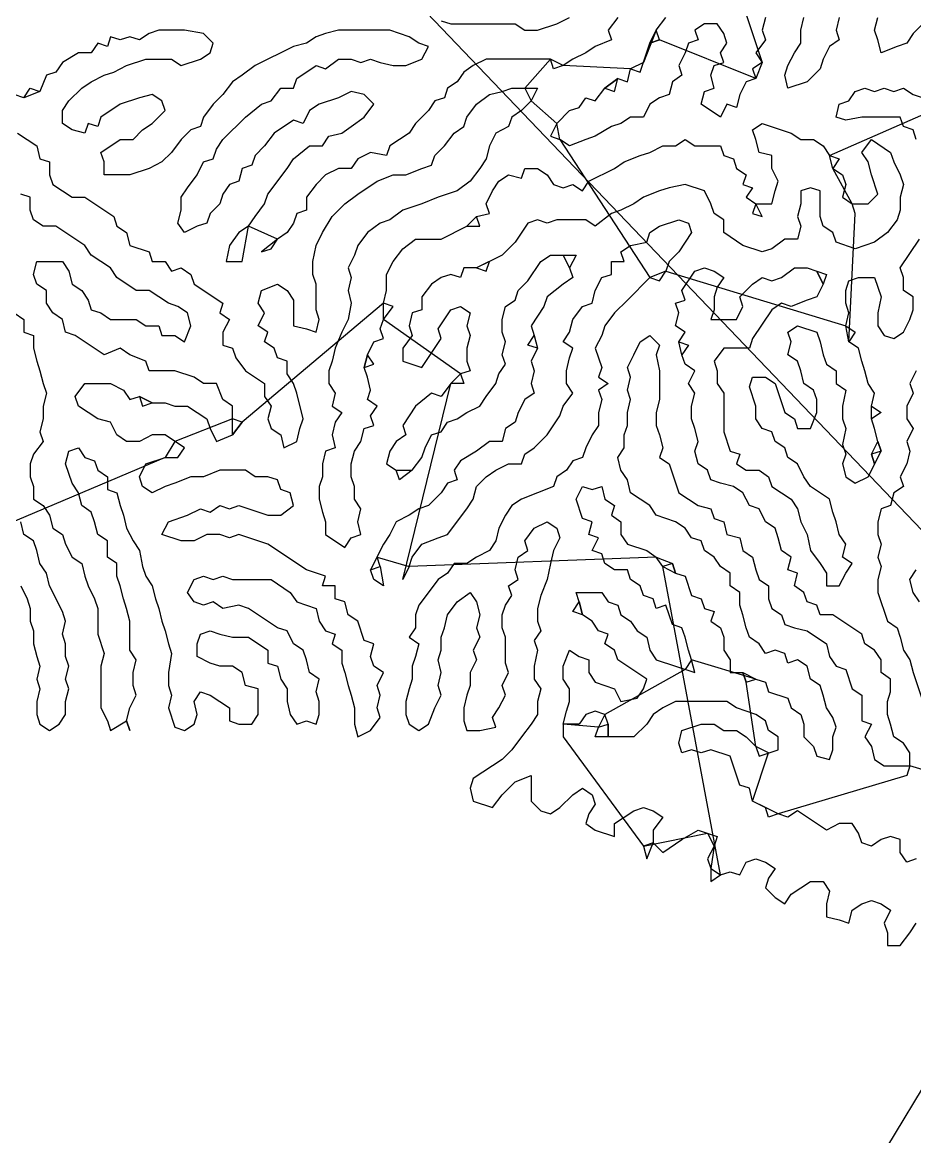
# Model space of a CAD drawing. Header units: metres. Extents: x 15 to 2853, y 44 to 1438.
# Drawn here: x 1018.5 to 1296.5, y 880.5 to 1227.5 of the extents above; entities that cross this region are included whole.
import ezdxf

# ---------------------------------------------------------------- set-up
doc = ezdxf.new("R2010")
doc.units = ezdxf.units.M
doc.layers.add('Draw', color=2, linetype='CONTINUOUS')
doc.layers.add('Skip', color=1, linetype='CONTINUOUS')

msp = doc.modelspace()

# ---------------------------------------------------------------- linework, layer by layer
at = {"layer": 'draw'}
for p, q in [((1185, 1227), (1189, 1229)), ((1204, 1229), (1201, 1225)), ((1216, 1225), (1219, 1229)), ((1250, 1229), (1249, 1225)), ((1261, 1225), (1262, 1229)), ((1273, 1229), (1272, 1225)), ((1284, 1225), (1285, 1229)), ((1061, 1225), (1058, 1224)), ((1069, 1225), (1061, 1225)), ((1117, 1225), (1113, 1224)), ((1133, 1225), (1117, 1225)), ((1139, 1223), (1133, 1225)), ((1149, 1228), (1152, 1227)), ((1152, 1227), (1172, 1227)), ((1172, 1227), (1175, 1225)), ((1175, 1225), (1179, 1225)), ((1179, 1225), (1185, 1227)), ((1201, 1225), (1202, 1222)), ((1214, 1221), (1216, 1225)), ((1217, 1222), (1216, 1225)), ((1231, 1227), (1228, 1225)), ((1228, 1225), (1229, 1222)), ((1235, 1227), (1231, 1227)), ((1237, 1224), (1235, 1227)), ((1249, 1225), (1250, 1222)), ((1261, 1221), (1261, 1225)), ((1272, 1225), (1273, 1222)), ((1285, 1222), (1284, 1225)), ((1299, 1227), (1296, 1224)), ((1046, 1223), (1045, 1220)), ((1049, 1222), (1046, 1223)), ((1052, 1223), (1049, 1222)), ((1055, 1222), (1052, 1223)), ((1058, 1224), (1055, 1222)), ((1078, 1221), (1075, 1224)), ((1110, 1223), (1107, 1221)), ((1113, 1224), (1110, 1223)), ((1142, 1221), (1139, 1223)), ((1202, 1222), (1197, 1220)), ((1217, 1222), (1214, 1221)), ((1229, 1222), (1226, 1221)), ((1238, 1221), (1237, 1224)), ((1250, 1222), (1247, 1218)), ((1273, 1222), (1270, 1220)), ((1286, 1218), (1285, 1222)), ((1296, 1224), (1294, 1221)), ((1036, 1218), (1031, 1215)), ((1040, 1218), (1036, 1218)), ((1042, 1221), (1040, 1218)), ((1045, 1220), (1042, 1221)), ((1074, 1216), (1077, 1218)), ((1077, 1218), (1078, 1221)), ((1103, 1220), (1091, 1214)), ((1107, 1221), (1103, 1220)), ((1145, 1220), (1142, 1221)), ((1143, 1216), (1145, 1220)), ((1194, 1218), (1190, 1216)), ((1197, 1220), (1194, 1218)), ((1211, 1212), (1214, 1221)), ((1225, 1218), (1223, 1214)), ((1226, 1221), (1225, 1218)), ((1236, 1218), (1238, 1221)), ((1237, 1215), (1236, 1218)), ((1247, 1218), (1249, 1215)), ((1257, 1214), (1259, 1218)), ((1259, 1218), (1261, 1221)), ((1270, 1220), (1268, 1216)), ((1291, 1220), (1286, 1218)), ((1294, 1221), (1291, 1220)), ((1031, 1215), (1029, 1212)), ((1051, 1214), (1057, 1216)), ((1057, 1216), (1065, 1216)), ((1065, 1216), (1068, 1214)), ((1068, 1214), (1074, 1216)), ((1113, 1213), (1117, 1216)), ((1117, 1216), (1121, 1216)), ((1121, 1216), (1124, 1215)), ((1124, 1215), (1127, 1216)), ((1127, 1216), (1130, 1215)), ((1130, 1215), (1134, 1214)), ((1163, 1216), (1159, 1214)), ((1183, 1216), (1163, 1216)), ((1184, 1213), (1183, 1216)), ((1187, 1214), (1183, 1216)), ((1190, 1216), (1187, 1214)), ((1212, 1215), (1208, 1213)), ((1234, 1214), (1237, 1215)), ((1249, 1215), (1246, 1213)), ((1249, 1215), (1247, 1210)), ((1268, 1216), (1267, 1213)), ((1029, 1212), (1026, 1211)), ((1044, 1211), (1047, 1212)), ((1047, 1212), (1051, 1214)), ((1091, 1214), (1087, 1211)), ((1104, 1210), (1110, 1214)), ((1110, 1214), (1113, 1213)), ((1134, 1214), (1138, 1214)), ((1156, 1212), (1154, 1209)), ((1159, 1214), (1156, 1212)), ((1187, 1214), (1184, 1213)), ((1207, 1209), (1208, 1213)), ((1208, 1213), (1211, 1212)), ((1223, 1214), (1224, 1211)), ((1233, 1211), (1234, 1214)), ((1246, 1213), (1247, 1210)), ((1256, 1211), (1257, 1214)), ((1267, 1213), (1263, 1209)), ((1037, 1207), (1040, 1209)), ((1040, 1209), (1044, 1211)), ((1087, 1211), (1084, 1209)), ((1103, 1207), (1104, 1210)), ((1154, 1209), (1151, 1207)), ((1204, 1210), (1200, 1207)), ((1203, 1206), (1204, 1210)), ((1204, 1210), (1207, 1209)), ((1221, 1209), (1220, 1205)), ((1224, 1211), (1221, 1209)), ((1234, 1207), (1233, 1211)), ((1244, 1209), (1242, 1205)), ((1247, 1210), (1244, 1209)), ((1257, 1207), (1256, 1211)), ((1019, 1204), (1016, 1205)), ((1019, 1204), (1021, 1207)), ((1024, 1206), (1019, 1204)), ((1021, 1207), (1024, 1206)), ((1033, 1203), (1037, 1207)), ((1059, 1205), (1055, 1204)), ((1062, 1203), (1059, 1205)), ((1081, 1205), (1078, 1202)), ((1099, 1207), (1103, 1207)), ((1121, 1206), (1117, 1204)), ((1125, 1205), (1121, 1206)), ((1128, 1202), (1125, 1205)), ((1151, 1207), (1150, 1204)), ((1164, 1205), (1168, 1206)), ((1168, 1206), (1171, 1207)), ((1171, 1207), (1179, 1207)), ((1175, 1207), (1177, 1203)), ((1179, 1207), (1177, 1203)), ((1197, 1203), (1200, 1207)), ((1200, 1207), (1203, 1206)), ((1220, 1205), (1217, 1204)), ((1230, 1202), (1231, 1206)), ((1231, 1206), (1234, 1207)), ((1242, 1205), (1241, 1201)), ((1276, 1203), (1278, 1206)), ((1278, 1206), (1281, 1207)), ((1281, 1207), (1284, 1206)), ((1284, 1206), (1287, 1207)), ((1287, 1207), (1290, 1206)), ((1290, 1206), (1293, 1207)), ((1293, 1207), (1296, 1205)), ((1296, 1205), (1302, 1203)), ((1031, 1200), (1033, 1203)), ((1049, 1202), (1043, 1198)), ((1063, 1200), (1062, 1203)), ((1078, 1202), (1075, 1198)), ((1088, 1198), (1093, 1202)), ((1093, 1202), (1096, 1203)), ((1111, 1202), (1108, 1200)), ((1117, 1204), (1111, 1202)), ((1125, 1198), (1128, 1202)), ((1147, 1203), (1145, 1200)), ((1150, 1204), (1147, 1203)), ((1157, 1198), (1160, 1202)), ((1177, 1203), (1174, 1200)), ((1189, 1200), (1192, 1201)), ((1192, 1201), (1194, 1204)), ((1194, 1204), (1197, 1203)), ((1214, 1202), (1212, 1198)), ((1217, 1204), (1214, 1202)), ((1236, 1198), (1230, 1202)), ((1238, 1202), (1236, 1198)), ((1241, 1201), (1238, 1202)), ((1272, 1198), (1273, 1202)), ((1273, 1202), (1276, 1203)), ((1031, 1196), (1031, 1200)), ((1043, 1198), (1042, 1195)), ((1075, 1198), (1074, 1195)), ((1081, 1191), (1088, 1198)), ((1108, 1200), (1106, 1196)), ((1121, 1195), (1125, 1198)), ((1145, 1200), (1141, 1196)), ((1156, 1195), (1157, 1198)), ((1171, 1198), (1170, 1195)), ((1174, 1200), (1171, 1198)), ((1185, 1196), (1189, 1200)), ((1208, 1198), (1205, 1196)), ((1212, 1198), (1208, 1198)), ((1275, 1197), (1272, 1198)), ((1280, 1198), (1275, 1197)), ((1292, 1198), (1280, 1198)), ((1293, 1195), (1292, 1198)), ((1034, 1194), (1031, 1196)), ((1038, 1193), (1034, 1194)), ((1039, 1196), (1038, 1193)), ((1042, 1195), (1039, 1196)), ((1053, 1191), (1056, 1194)), ((1056, 1194), (1059, 1196)), ((1071, 1194), (1068, 1191)), ((1074, 1195), (1071, 1194)), ((1103, 1197), (1097, 1193)), ((1106, 1196), (1103, 1197)), ((1118, 1193), (1121, 1195)), ((1141, 1196), (1139, 1193)), ((1153, 1193), (1156, 1195)), ((1170, 1195), (1166, 1193)), ((1185, 1196), (1183, 1192)), ((1186, 1191), (1185, 1196)), ((1205, 1196), (1202, 1195)), ((1246, 1194), (1249, 1196)), ((1247, 1191), (1246, 1194)), ((1249, 1196), (1258, 1193)), ((1296, 1194), (1293, 1195)), ((1297, 1191), (1296, 1194)), ((1017, 1193), (1023, 1189)), ((1043, 1187), (1049, 1191)), ((1049, 1191), (1053, 1191)), ((1068, 1191), (1065, 1187)), ((1079, 1188), (1081, 1191)), ((1097, 1193), (1094, 1189)), ((1112, 1189), (1114, 1192)), ((1114, 1192), (1118, 1193)), ((1139, 1193), (1133, 1189)), ((1150, 1189), (1153, 1193)), ((1166, 1193), (1164, 1189)), ((1183, 1192), (1186, 1191)), ((1189, 1189), (1186, 1191)), ((1194, 1191), (1189, 1189)), ((1197, 1192), (1194, 1191)), ((1222, 1189), (1225, 1191)), ((1225, 1191), (1228, 1189)), ((1248, 1187), (1247, 1191)), ((1258, 1193), (1261, 1191)), ((1261, 1191), (1265, 1191)), ((1265, 1191), (1268, 1189)), ((1280, 1187), (1283, 1191)), ((1283, 1191), (1289, 1187)), ((1023, 1189), (1024, 1185)), ((1044, 1184), (1043, 1187)), ((1065, 1187), (1062, 1184)), ((1078, 1185), (1079, 1188)), ((1094, 1189), (1091, 1186)), ((1103, 1185), (1108, 1189)), ((1108, 1189), (1112, 1189)), ((1127, 1187), (1123, 1185)), ((1132, 1186), (1127, 1187)), ((1133, 1189), (1132, 1186)), ((1147, 1186), (1150, 1189)), ((1164, 1189), (1163, 1185)), ((1211, 1186), (1214, 1187)), ((1214, 1187), (1218, 1189)), ((1218, 1189), (1222, 1189)), ((1228, 1189), (1236, 1189)), ((1236, 1189), (1237, 1186)), ((1252, 1186), (1248, 1187)), ((1268, 1189), (1270, 1186)), ((1282, 1184), (1280, 1187)), ((1289, 1187), (1290, 1184)), ((1024, 1185), (1027, 1184)), ((1027, 1184), (1027, 1180)), ((1044, 1180), (1044, 1184)), ((1062, 1184), (1058, 1182)), ((1073, 1180), (1075, 1184)), ((1075, 1184), (1078, 1185)), ((1091, 1186), (1090, 1183)), ((1101, 1182), (1103, 1185)), ((1123, 1185), (1121, 1182)), ((1146, 1183), (1147, 1186)), ((1163, 1185), (1161, 1182)), ((1203, 1182), (1206, 1184)), ((1206, 1184), (1211, 1186)), ((1237, 1186), (1240, 1185)), ((1240, 1185), (1241, 1182)), ((1252, 1182), (1252, 1186)), ((1270, 1186), (1273, 1185)), ((1271, 1182), (1270, 1186)), ((1273, 1185), (1271, 1182)), ((1283, 1180), (1282, 1184)), ((1290, 1184), (1292, 1180)), ((1027, 1180), (1028, 1177)), ((1052, 1180), (1044, 1180)), ((1058, 1182), (1052, 1180)), ((1087, 1182), (1086, 1178)), ((1090, 1183), (1087, 1182)), ((1095, 1174), (1101, 1182)), ((1113, 1180), (1110, 1177)), ((1117, 1182), (1113, 1180)), ((1121, 1182), (1117, 1182)), ((1129, 1178), (1134, 1180)), ((1134, 1180), (1138, 1180)), ((1138, 1180), (1143, 1182)), ((1143, 1182), (1146, 1183)), ((1167, 1178), (1170, 1180)), ((1170, 1180), (1174, 1179)), ((1174, 1179), (1175, 1182)), ((1175, 1182), (1179, 1182)), ((1179, 1182), (1182, 1180)), ((1182, 1180), (1184, 1177)), ((1195, 1178), (1203, 1182)), ((1241, 1182), (1244, 1180)), ((1244, 1180), (1243, 1177)), ((1254, 1178), (1252, 1182)), ((1271, 1182), (1274, 1180)), ((1274, 1180), (1275, 1177)), ((1285, 1174), (1283, 1180)), ((1292, 1180), (1293, 1177)), ((1028, 1177), (1034, 1173)), ((1083, 1177), (1081, 1174)), ((1086, 1178), (1083, 1177)), ((1110, 1177), (1107, 1173)), ((1123, 1174), (1129, 1178)), ((1158, 1178), (1154, 1175)), ((1165, 1175), (1167, 1178)), ((1184, 1177), (1187, 1176)), ((1187, 1176), (1190, 1177)), ((1190, 1177), (1193, 1175)), ((1193, 1175), (1195, 1178)), ((1225, 1177), (1220, 1176)), ((1231, 1175), (1225, 1177)), ((1243, 1177), (1246, 1176)), ((1253, 1175), (1254, 1178)), ((1275, 1177), (1274, 1173)), ((1293, 1177), (1292, 1173)), ((1021, 1173), (1018, 1174)), ((1021, 1169), (1021, 1173)), ((1034, 1173), (1038, 1173)), ((1038, 1173), (1047, 1167)), ((1068, 1173), (1070, 1176)), ((1068, 1169), (1068, 1173)), ((1081, 1174), (1080, 1171)), ((1094, 1171), (1095, 1174)), ((1107, 1173), (1107, 1169)), ((1119, 1171), (1123, 1174)), ((1148, 1173), (1143, 1171)), ((1163, 1171), (1165, 1175)), ((1212, 1173), (1209, 1171)), ((1217, 1175), (1212, 1173)), ((1220, 1176), (1217, 1175)), ((1233, 1171), (1231, 1175)), ((1246, 1176), (1244, 1173)), ((1244, 1173), (1247, 1171)), ((1252, 1171), (1253, 1175)), ((1264, 1176), (1261, 1175)), ((1261, 1175), (1261, 1171)), ((1267, 1175), (1264, 1176)), ((1267, 1167), (1267, 1175)), ((1274, 1173), (1277, 1171)), ((1282, 1171), (1285, 1174)), ((1292, 1173), (1292, 1169)), ((1080, 1171), (1077, 1168)), ((1091, 1167), (1094, 1171)), ((1115, 1167), (1119, 1171)), ((1164, 1168), (1163, 1171)), ((1209, 1171), (1205, 1169)), ((1234, 1168), (1233, 1171)), ((1247, 1171), (1246, 1168)), ((1249, 1167), (1247, 1171)), ((1261, 1171), (1260, 1167)), ((1277, 1171), (1282, 1171)), ((1278, 1168), (1277, 1171)), ((1022, 1166), (1021, 1169)), ((1025, 1164), (1022, 1166)), ((1047, 1167), (1048, 1164)), ((1067, 1165), (1068, 1169)), ((1077, 1168), (1076, 1165)), ((1089, 1164), (1091, 1167)), ((1104, 1168), (1103, 1165)), ((1107, 1169), (1104, 1168)), ((1133, 1166), (1130, 1165)), ((1137, 1169), (1133, 1166)), ((1160, 1167), (1157, 1164)), ((1160, 1167), (1164, 1168)), ((1161, 1164), (1160, 1167)), ((1179, 1166), (1176, 1165)), ((1182, 1165), (1179, 1166)), ((1185, 1166), (1182, 1165)), ((1194, 1166), (1185, 1166)), ((1197, 1164), (1194, 1166)), ((1202, 1168), (1197, 1164)), ((1205, 1169), (1202, 1168)), ((1217, 1164), (1223, 1166)), ((1223, 1166), (1226, 1165)), ((1237, 1166), (1234, 1168)), ((1237, 1162), (1237, 1166)), ((1246, 1168), (1249, 1167)), ((1260, 1167), (1261, 1164)), ((1268, 1164), (1267, 1167)), ((1291, 1166), (1288, 1162)), ((1292, 1169), (1291, 1166)), ((1029, 1164), (1025, 1164)), ((1038, 1158), (1029, 1164)), ((1048, 1164), (1051, 1162)), ((1069, 1162), (1067, 1165)), ((1073, 1164), (1069, 1162)), ((1076, 1165), (1073, 1164)), ((1089, 1164), (1086, 1162)), ((1103, 1165), (1101, 1162)), ((1149, 1160), (1157, 1164)), ((1157, 1164), (1161, 1164)), ((1176, 1165), (1172, 1159)), ((1214, 1162), (1217, 1164)), ((1226, 1165), (1227, 1162)), ((1261, 1164), (1260, 1160)), ((1271, 1162), (1268, 1164)), ((1051, 1162), (1052, 1158)), ((1086, 1162), (1083, 1158)), ((1098, 1160), (1093, 1156)), ((1096, 1157), (1098, 1160)), ((1101, 1162), (1098, 1160)), ((1110, 1158), (1112, 1162)), ((1126, 1162), (1123, 1158)), ((1141, 1160), (1149, 1160)), ((1172, 1159), (1168, 1155)), ((1208, 1158), (1213, 1159)), ((1213, 1159), (1214, 1162)), ((1227, 1162), (1223, 1156)), ((1243, 1158), (1237, 1162)), ((1256, 1160), (1252, 1157)), ((1260, 1160), (1256, 1160)), ((1272, 1159), (1271, 1162)), ((1278, 1157), (1272, 1159)), ((1284, 1159), (1278, 1157)), ((1288, 1162), (1284, 1159)), ((1292, 1151), (1298, 1160)), ((1040, 1155), (1038, 1158)), ((1052, 1158), (1058, 1156)), ((1058, 1156), (1059, 1153)), ((1093, 1156), (1096, 1157)), ((1109, 1153), (1110, 1158)), ((1123, 1158), (1122, 1155)), ((1134, 1153), (1137, 1157)), ((1205, 1156), (1208, 1158)), ((1206, 1153), (1205, 1156)), ((1223, 1156), (1220, 1153)), ((1249, 1156), (1243, 1158)), ((1252, 1157), (1249, 1156)), ((1022, 1149), (1023, 1153)), ((1023, 1153), (1031, 1153)), ((1031, 1153), (1033, 1150)), ((1046, 1151), (1040, 1155)), ((1059, 1153), (1063, 1153)), ((1063, 1153), (1065, 1150)), ((1082, 1153), (1087, 1153)), ((1109, 1149), (1109, 1153)), ((1122, 1155), (1120, 1151)), ((1132, 1149), (1134, 1153)), ((1168, 1155), (1160, 1151)), ((1163, 1150), (1164, 1153)), ((1176, 1147), (1180, 1153)), ((1180, 1153), (1183, 1155)), ((1183, 1155), (1191, 1155)), ((1189, 1151), (1187, 1155)), ((1191, 1155), (1189, 1151)), ((1202, 1149), (1202, 1153)), ((1202, 1153), (1206, 1153)), ((1220, 1153), (1219, 1150)), ((1023, 1146), (1022, 1149)), ((1033, 1150), (1034, 1146)), ((1048, 1148), (1046, 1151)), ((1065, 1150), (1068, 1151)), ((1068, 1151), (1071, 1149)), ((1071, 1149), (1072, 1146)), ((1110, 1146), (1109, 1149)), ((1120, 1151), (1121, 1148)), ((1132, 1144), (1132, 1149)), ((1152, 1149), (1149, 1148)), ((1155, 1148), (1152, 1149)), ((1156, 1151), (1155, 1148)), ((1160, 1151), (1156, 1151)), ((1160, 1151), (1163, 1150)), ((1189, 1151), (1190, 1148)), ((1199, 1148), (1202, 1149)), ((1219, 1150), (1214, 1148)), ((1217, 1147), (1219, 1150)), ((1224, 1144), (1228, 1150)), ((1228, 1150), (1231, 1151)), ((1231, 1151), (1234, 1150)), ((1234, 1150), (1237, 1148)), ((1255, 1148), (1259, 1151)), ((1259, 1151), (1263, 1151)), ((1263, 1151), (1269, 1149)), ((1268, 1146), (1266, 1150)), ((1269, 1149), (1268, 1146)), ((1293, 1148), (1292, 1151)), ((1026, 1144), (1023, 1146)), ((1034, 1146), (1037, 1144)), ((1054, 1144), (1048, 1148)), ((1072, 1146), (1081, 1140)), ((1093, 1144), (1098, 1146)), ((1098, 1146), (1101, 1144)), ((1110, 1138), (1110, 1146)), ((1121, 1148), (1120, 1144)), ((1146, 1146), (1143, 1142)), ((1149, 1148), (1146, 1146)), ((1173, 1144), (1176, 1147)), ((1187, 1146), (1182, 1142)), ((1190, 1148), (1187, 1146)), ((1214, 1148), (1207, 1141)), ((1214, 1148), (1217, 1147)), ((1237, 1148), (1235, 1145)), ((1242, 1142), (1246, 1146)), ((1246, 1146), (1249, 1148)), ((1249, 1148), (1252, 1147)), ((1252, 1147), (1255, 1148)), ((1268, 1146), (1266, 1142)), ((1275, 1144), (1276, 1147)), ((1276, 1147), (1279, 1148)), ((1279, 1148), (1284, 1148)), ((1284, 1148), (1286, 1142)), ((1293, 1144), (1293, 1148)), ((1026, 1140), (1026, 1144)), ((1037, 1144), (1039, 1141)), ((1058, 1144), (1054, 1144)), ((1064, 1140), (1058, 1144)), ((1092, 1140), (1093, 1144)), ((1101, 1144), (1103, 1141)), ((1120, 1144), (1121, 1140)), ((1131, 1140), (1132, 1144)), ((1143, 1142), (1143, 1138)), ((1172, 1141), (1173, 1144)), ((1182, 1142), (1181, 1139)), ((1196, 1140), (1197, 1144)), ((1225, 1141), (1224, 1144)), ((1235, 1145), (1234, 1142)), ((1234, 1142), (1234, 1138)), ((1243, 1139), (1242, 1142)), ((1266, 1142), (1263, 1141)), ((1275, 1140), (1275, 1144)), ((1286, 1142), (1285, 1137)), ((1296, 1142), (1293, 1144)), ((1296, 1138), (1296, 1142)), ((1028, 1137), (1026, 1140)), ((1039, 1141), (1040, 1138)), ((1067, 1139), (1064, 1140)), ((1070, 1137), (1067, 1139)), ((1081, 1140), (1080, 1137)), ((1094, 1137), (1092, 1140)), ((1103, 1141), (1103, 1133)), ((1121, 1140), (1120, 1135)), ((1134, 1139), (1131, 1140)), ((1131, 1135), (1131, 1140)), ((1131, 1135), (1134, 1139)), ((1152, 1138), (1155, 1139)), ((1155, 1139), (1158, 1137)), ((1168, 1135), (1169, 1139)), ((1169, 1139), (1172, 1141)), ((1181, 1139), (1177, 1133)), ((1190, 1135), (1193, 1139)), ((1193, 1139), (1196, 1140)), ((1222, 1140), (1225, 1141)), ((1223, 1137), (1222, 1140)), ((1241, 1135), (1243, 1139)), ((1255, 1140), (1252, 1138)), ((1258, 1139), (1255, 1140)), ((1263, 1141), (1258, 1139)), ((1276, 1137), (1275, 1140)), ((1016, 1137), (1019, 1135)), ((1019, 1135), (1019, 1131)), ((1031, 1135), (1028, 1137)), ((1032, 1131), (1031, 1135)), ((1040, 1138), (1043, 1137)), ((1043, 1137), (1046, 1135)), ((1046, 1135), (1054, 1135)), ((1054, 1135), (1057, 1133)), ((1071, 1133), (1070, 1137)), ((1080, 1137), (1083, 1135)), ((1083, 1135), (1081, 1131)), ((1111, 1135), (1110, 1138)), ((1110, 1131), (1111, 1135)), ((1120, 1135), (1118, 1131)), ((1130, 1132), (1131, 1135)), ((1140, 1137), (1139, 1133)), ((1143, 1138), (1140, 1137)), ((1148, 1132), (1152, 1138)), ((1158, 1137), (1157, 1133)), ((1168, 1131), (1168, 1135)), ((1189, 1131), (1190, 1135)), ((1203, 1137), (1200, 1133)), ((1222, 1133), (1223, 1137)), ((1234, 1138), (1233, 1135)), ((1233, 1135), (1241, 1135)), ((1252, 1138), (1246, 1129)), ((1275, 1133), (1276, 1137)), ((1285, 1137), (1285, 1133)), ((1293, 1131), (1295, 1135)), ((1295, 1135), (1296, 1138)), ((1057, 1133), (1061, 1133)), ((1061, 1133), (1062, 1130)), ((1095, 1131), (1092, 1133)), ((1103, 1133), (1107, 1132)), ((1107, 1132), (1110, 1131)), ((1131, 1129), (1130, 1132)), ((1139, 1133), (1140, 1130)), ((1149, 1129), (1148, 1132)), ((1157, 1133), (1158, 1130)), ((1177, 1133), (1178, 1130)), ((1200, 1133), (1199, 1130)), ((1225, 1131), (1222, 1133)), ((1257, 1131), (1260, 1133)), ((1260, 1133), (1266, 1131)), ((1276, 1128), (1275, 1133)), ((1275, 1133), (1278, 1131)), ((1285, 1133), (1287, 1130)), ((1019, 1131), (1022, 1130)), ((1022, 1130), (1022, 1126)), ((1035, 1130), (1032, 1131)), ((1044, 1124), (1035, 1130)), ((1062, 1130), (1066, 1130)), ((1066, 1130), (1069, 1128)), ((1081, 1131), (1081, 1127)), ((1094, 1128), (1095, 1131)), ((1097, 1126), (1094, 1128)), ((1118, 1131), (1116, 1126)), ((1126, 1124), (1128, 1128)), ((1128, 1128), (1131, 1129)), ((1140, 1130), (1137, 1126)), ((1143, 1120), (1149, 1129)), ((1158, 1130), (1157, 1126)), ((1169, 1128), (1168, 1131)), ((1168, 1124), (1169, 1128)), ((1176, 1127), (1178, 1130)), ((1178, 1130), (1179, 1126)), ((1187, 1128), (1189, 1131)), ((1190, 1126), (1187, 1128)), ((1199, 1130), (1197, 1126)), ((1211, 1128), (1214, 1130)), ((1214, 1130), (1217, 1127)), ((1223, 1128), (1225, 1131)), ((1224, 1124), (1223, 1128)), ((1223, 1128), (1226, 1127)), ((1246, 1129), (1245, 1126)), ((1258, 1128), (1257, 1131)), ((1257, 1124), (1258, 1128)), ((1266, 1131), (1267, 1128)), ((1267, 1128), (1268, 1124)), ((1278, 1131), (1276, 1128)), ((1279, 1126), (1276, 1128)), ((1287, 1130), (1290, 1129)), ((1290, 1129), (1293, 1131)), ((1022, 1126), (1023, 1122)), ((1049, 1126), (1044, 1124)), ((1052, 1124), (1049, 1126)), ((1081, 1127), (1084, 1126)), ((1084, 1126), (1085, 1123)), ((1098, 1123), (1097, 1126)), ((1116, 1126), (1115, 1122)), ((1137, 1126), (1137, 1122)), ((1157, 1126), (1157, 1122)), ((1179, 1126), (1176, 1127)), ((1179, 1126), (1177, 1122)), ((1189, 1123), (1190, 1126)), ((1197, 1126), (1199, 1120)), ((1217, 1127), (1216, 1124)), ((1226, 1127), (1224, 1124)), ((1237, 1126), (1234, 1122)), ((1245, 1126), (1237, 1126)), ((1280, 1122), (1279, 1126)), ((1023, 1122), (1024, 1119)), ((1058, 1119), (1057, 1122)), ((1085, 1123), (1088, 1119)), ((1101, 1122), (1098, 1123)), ((1101, 1118), (1101, 1122)), ((1115, 1122), (1114, 1119)), ((1126, 1124), (1125, 1120)), ((1125, 1120), (1128, 1121)), ((1128, 1121), (1126, 1124)), ((1137, 1122), (1143, 1120)), ((1157, 1122), (1158, 1119)), ((1167, 1118), (1169, 1121)), ((1169, 1121), (1168, 1124)), ((1177, 1122), (1178, 1119)), ((1188, 1119), (1189, 1123)), ((1207, 1120), (1209, 1124)), ((1225, 1121), (1224, 1124)), ((1228, 1119), (1225, 1121)), ((1234, 1122), (1235, 1119)), ((1260, 1122), (1257, 1124)), ((1261, 1119), (1260, 1122)), ((1268, 1124), (1269, 1121)), ((1269, 1121), (1272, 1119)), ((1281, 1119), (1280, 1122)), ((1024, 1119), (1025, 1115)), ((1066, 1119), (1058, 1119)), ((1072, 1117), (1066, 1119)), ((1088, 1119), (1094, 1115)), ((1103, 1115), (1101, 1118)), ((1114, 1119), (1114, 1115)), ((1126, 1117), (1125, 1120)), ((1152, 1115), (1155, 1118)), ((1158, 1119), (1155, 1118)), ((1155, 1118), (1156, 1115)), ((1166, 1115), (1167, 1118)), ((1178, 1119), (1177, 1115)), ((1188, 1115), (1188, 1119)), ((1199, 1120), (1198, 1117)), ((1208, 1117), (1207, 1120)), ((1217, 1119), (1217, 1110)), ((1226, 1115), (1228, 1119)), ((1235, 1119), (1235, 1115)), ((1262, 1115), (1261, 1119)), ((1272, 1119), (1272, 1115)), ((1282, 1115), (1281, 1119)), ((1297, 1119), (1295, 1115)), ((1025, 1115), (1026, 1112)), ((1038, 1115), (1046, 1115)), ((1046, 1115), (1050, 1113)), ((1075, 1115), (1072, 1117)), ((1079, 1115), (1075, 1115)), ((1094, 1115), (1094, 1111)), ((1104, 1112), (1103, 1115)), ((1114, 1115), (1116, 1112)), ((1127, 1113), (1126, 1117)), ((1152, 1115), (1149, 1111)), ((1156, 1115), (1152, 1115)), ((1177, 1115), (1178, 1112)), ((1190, 1112), (1188, 1115)), ((1198, 1117), (1201, 1115)), ((1201, 1115), (1198, 1113)), ((1207, 1113), (1208, 1117)), ((1228, 1112), (1226, 1115)), ((1235, 1115), (1237, 1112)), ((1245, 1114), (1246, 1117)), ((1247, 1108), (1245, 1114)), ((1246, 1117), (1250, 1117)), ((1250, 1117), (1253, 1115)), ((1253, 1115), (1256, 1106)), ((1265, 1113), (1262, 1115)), ((1272, 1115), (1275, 1113)), ((1284, 1112), (1282, 1115)), ((1295, 1115), (1296, 1112)), ((1026, 1112), (1025, 1108)), ((1036, 1108), (1035, 1111)), ((1050, 1113), (1052, 1110)), ((1052, 1110), (1055, 1111)), ((1055, 1111), (1056, 1108)), ((1059, 1109), (1055, 1111)), ((1094, 1111), (1096, 1108)), ((1106, 1104), (1104, 1112)), ((1116, 1112), (1115, 1108)), ((1126, 1110), (1127, 1113)), ((1146, 1112), (1141, 1108)), ((1149, 1111), (1146, 1112)), ((1161, 1108), (1163, 1111)), ((1178, 1112), (1175, 1110)), ((1187, 1108), (1190, 1112)), ((1198, 1113), (1199, 1110)), ((1208, 1110), (1207, 1113)), ((1227, 1108), (1228, 1112)), ((1237, 1112), (1237, 1100)), ((1266, 1110), (1265, 1113)), ((1275, 1113), (1274, 1108)), ((1283, 1108), (1284, 1112)), ((1025, 1108), (1025, 1104)), ((1042, 1104), (1036, 1108)), ((1056, 1108), (1059, 1109)), ((1059, 1109), (1063, 1109)), ((1063, 1109), (1066, 1108)), ((1066, 1108), (1070, 1108)), ((1070, 1108), (1076, 1104)), ((1084, 1108), (1081, 1110)), ((1084, 1099), (1084, 1108)), ((1096, 1108), (1095, 1104)), ((1115, 1108), (1118, 1106)), ((1129, 1108), (1126, 1110)), ((1127, 1105), (1129, 1108)), ((1141, 1108), (1137, 1102)), ((1157, 1106), (1161, 1108)), ((1175, 1110), (1173, 1106)), ((1186, 1105), (1187, 1108)), ((1199, 1110), (1198, 1106)), ((1207, 1106), (1208, 1110)), ((1217, 1110), (1216, 1106)), ((1227, 1104), (1227, 1108)), ((1247, 1104), (1247, 1108)), ((1266, 1106), (1266, 1110)), ((1274, 1108), (1274, 1104)), ((1283, 1104), (1283, 1108)), ((1283, 1108), (1286, 1106)), ((1294, 1108), (1294, 1104)), ((1025, 1104), (1024, 1100)), ((1046, 1103), (1042, 1104)), ((1076, 1104), (1077, 1101)), ((1087, 1103), (1084, 1104)), ((1095, 1104), (1096, 1101)), ((1105, 1101), (1106, 1104)), ((1118, 1106), (1116, 1103)), ((1128, 1102), (1127, 1105)), ((1151, 1103), (1154, 1104)), ((1154, 1104), (1157, 1106)), ((1173, 1106), (1172, 1103)), ((1182, 1099), (1186, 1105)), ((1198, 1106), (1198, 1102)), ((1207, 1102), (1207, 1106)), ((1216, 1106), (1216, 1102)), ((1228, 1101), (1227, 1104)), ((1249, 1101), (1247, 1104)), ((1256, 1106), (1259, 1104)), ((1259, 1104), (1260, 1101)), ((1264, 1101), (1266, 1106)), ((1274, 1104), (1275, 1101)), ((1286, 1106), (1283, 1104)), ((1284, 1101), (1283, 1104)), ((1294, 1104), (1296, 1101)), ((1024, 1100), (1025, 1097)), ((1048, 1099), (1046, 1103)), ((1077, 1101), (1079, 1097)), ((1087, 1103), (1084, 1099)), ((1096, 1101), (1099, 1099)), ((1104, 1097), (1105, 1101)), ((1116, 1103), (1115, 1099)), ((1124, 1097), (1125, 1101)), ((1125, 1101), (1128, 1102)), ((1137, 1102), (1138, 1099)), ((1146, 1099), (1149, 1100)), ((1149, 1100), (1151, 1103)), ((1169, 1101), (1168, 1097)), ((1172, 1103), (1169, 1101)), ((1198, 1102), (1196, 1099)), ((1206, 1099), (1207, 1102)), ((1216, 1102), (1217, 1099)), ((1229, 1097), (1228, 1101)), ((1237, 1100), (1239, 1094)), ((1252, 1100), (1249, 1101)), ((1253, 1097), (1252, 1100)), ((1260, 1101), (1264, 1101)), ((1275, 1101), (1274, 1096)), ((1285, 1097), (1284, 1101)), ((1296, 1101), (1294, 1097)), ((1025, 1097), (1022, 1093)), ((1051, 1097), (1048, 1099)), ((1055, 1097), (1051, 1097)), ((1059, 1099), (1055, 1097)), ((1063, 1099), (1059, 1099)), ((1069, 1095), (1063, 1099)), ((1066, 1097), (1063, 1092)), ((1079, 1097), (1084, 1099)), ((1099, 1099), (1100, 1095)), ((1100, 1095), (1104, 1097)), ((1115, 1099), (1116, 1095)), ((1122, 1094), (1124, 1097)), ((1135, 1097), (1133, 1094)), ((1138, 1099), (1135, 1097)), ((1144, 1095), (1146, 1099)), ((1164, 1097), (1160, 1094)), ((1168, 1097), (1164, 1097)), ((1178, 1095), (1182, 1099)), ((1206, 1095), (1206, 1099)), ((1217, 1099), (1218, 1095)), ((1228, 1094), (1229, 1097)), ((1256, 1095), (1253, 1097)), ((1283, 1093), (1285, 1097)), ((1285, 1097), (1286, 1094)), ((1294, 1097), (1295, 1094)), ((1032, 1090), (1033, 1094)), ((1033, 1094), (1036, 1095)), ((1036, 1095), (1038, 1092)), ((1067, 1092), (1069, 1095)), ((1113, 1094), (1112, 1090)), ((1116, 1095), (1113, 1094)), ((1133, 1094), (1132, 1090)), ((1143, 1092), (1144, 1095)), ((1175, 1093), (1178, 1095)), ((1194, 1095), (1193, 1092)), ((1204, 1092), (1206, 1095)), ((1218, 1095), (1217, 1092)), ((1229, 1090), (1228, 1094)), ((1239, 1094), (1242, 1093)), ((1257, 1092), (1256, 1095)), ((1274, 1096), (1275, 1093)), ((1282, 1086), (1286, 1094)), ((1286, 1094), (1283, 1093)), ((1295, 1094), (1294, 1090)), ((1022, 1093), (1021, 1090)), ((1021, 1090), (1021, 1086)), ((1034, 1084), (1032, 1090)), ((1038, 1092), (1041, 1091)), ((1041, 1091), (1042, 1088)), ((1055, 1086), (1057, 1090)), ((1063, 1092), (1067, 1092)), ((1112, 1090), (1112, 1086)), ((1121, 1086), (1121, 1090)), ((1132, 1090), (1135, 1088)), ((1140, 1088), (1143, 1092)), ((1155, 1091), (1153, 1088)), ((1166, 1088), (1170, 1090)), ((1170, 1090), (1174, 1090)), ((1174, 1090), (1175, 1093)), ((1190, 1091), (1188, 1088)), ((1193, 1092), (1190, 1091)), ((1205, 1088), (1204, 1092)), ((1217, 1092), (1220, 1090)), ((1220, 1090), (1223, 1081)), ((1232, 1088), (1229, 1090)), ((1242, 1093), (1241, 1090)), ((1241, 1090), (1244, 1088)), ((1260, 1090), (1257, 1092)), ((1262, 1086), (1260, 1090)), ((1275, 1093), (1274, 1090)), ((1274, 1090), (1275, 1086)), ((1283, 1093), (1284, 1090)), ((1294, 1090), (1292, 1086)), ((1042, 1088), (1045, 1086)), ((1080, 1088), (1075, 1086)), ((1088, 1088), (1080, 1088)), ((1091, 1086), (1088, 1088)), ((1135, 1088), (1140, 1088)), ((1136, 1085), (1135, 1088)), ((1140, 1088), (1136, 1085)), ((1153, 1088), (1154, 1085)), ((1163, 1086), (1166, 1088)), ((1188, 1088), (1185, 1086)), ((1207, 1085), (1205, 1088)), ((1233, 1085), (1232, 1088)), ((1244, 1088), (1248, 1088)), ((1248, 1088), (1251, 1086)), ((1021, 1086), (1022, 1083)), ((1022, 1083), (1022, 1079)), ((1036, 1081), (1034, 1084)), ((1045, 1086), (1045, 1082)), ((1056, 1083), (1055, 1086)), ((1059, 1081), (1056, 1083)), ((1063, 1083), (1059, 1081)), ((1066, 1084), (1063, 1083)), ((1071, 1086), (1066, 1084)), ((1075, 1086), (1071, 1086)), ((1095, 1086), (1091, 1086)), ((1098, 1085), (1095, 1086)), ((1099, 1082), (1098, 1085)), ((1112, 1086), (1111, 1083)), ((1111, 1083), (1111, 1079)), ((1122, 1083), (1121, 1086)), ((1122, 1079), (1122, 1083)), ((1151, 1084), (1149, 1081)), ((1154, 1085), (1151, 1084)), ((1159, 1079), (1160, 1083)), ((1160, 1083), (1163, 1086)), ((1184, 1083), (1174, 1079)), ((1185, 1086), (1184, 1083)), ((1191, 1079), (1193, 1083)), ((1193, 1083), (1196, 1082)), ((1196, 1082), (1199, 1083)), ((1199, 1083), (1200, 1079)), ((1208, 1081), (1207, 1085)), ((1236, 1084), (1233, 1085)), ((1240, 1083), (1236, 1084)), ((1243, 1081), (1240, 1083)), ((1251, 1086), (1252, 1083)), ((1252, 1083), (1258, 1079)), ((1264, 1083), (1262, 1086)), ((1270, 1079), (1264, 1083)), ((1275, 1086), (1278, 1084)), ((1278, 1084), (1282, 1086)), ((1293, 1083), (1290, 1081)), ((1292, 1086), (1293, 1083)), ((1037, 1077), (1036, 1081)), ((1045, 1082), (1048, 1081)), ((1048, 1081), (1049, 1077)), ((1102, 1081), (1099, 1082)), ((1103, 1077), (1102, 1081)), ((1149, 1081), (1145, 1077)), ((1214, 1077), (1208, 1081)), ((1223, 1081), (1229, 1077)), ((1245, 1077), (1243, 1081)), ((1290, 1081), (1289, 1077)), ((1022, 1079), (1025, 1077)), ((1025, 1077), (1027, 1074)), ((1040, 1075), (1037, 1077)), ((1049, 1077), (1050, 1074)), ((1070, 1074), (1074, 1076)), ((1074, 1076), (1077, 1075)), ((1077, 1075), (1080, 1077)), ((1080, 1077), (1083, 1076)), ((1083, 1076), (1086, 1077)), ((1086, 1077), (1095, 1074)), ((1099, 1074), (1103, 1077)), ((1111, 1079), (1112, 1075)), ((1124, 1076), (1122, 1079)), ((1123, 1072), (1124, 1076)), ((1142, 1076), (1139, 1074)), ((1145, 1077), (1142, 1076)), ((1151, 1068), (1157, 1076)), ((1157, 1076), (1159, 1079)), ((1171, 1077), (1169, 1074)), ((1174, 1079), (1171, 1077)), ((1193, 1073), (1191, 1079)), ((1200, 1079), (1203, 1077)), ((1203, 1077), (1202, 1074)), ((1216, 1074), (1214, 1077)), ((1229, 1077), (1233, 1076)), ((1233, 1076), (1234, 1073)), ((1248, 1076), (1245, 1077)), ((1250, 1072), (1248, 1076)), ((1258, 1079), (1260, 1076)), ((1260, 1076), (1261, 1072)), ((1271, 1075), (1270, 1079)), ((1286, 1076), (1285, 1072)), ((1289, 1077), (1286, 1076)), ((1027, 1074), (1028, 1070)), ((1041, 1072), (1040, 1075)), ((1050, 1074), (1051, 1070)), ((1064, 1072), (1070, 1074)), ((1095, 1074), (1099, 1074)), ((1112, 1075), (1113, 1072)), ((1139, 1074), (1135, 1072)), ((1169, 1074), (1167, 1070)), ((1196, 1072), (1193, 1073)), ((1202, 1074), (1205, 1072)), ((1222, 1072), (1216, 1074)), ((1234, 1073), (1237, 1072)), ((1272, 1072), (1271, 1075)), ((1019, 1068), (1018, 1072)), ((1028, 1070), (1031, 1068)), ((1042, 1068), (1041, 1072)), ((1062, 1068), (1064, 1072)), ((1113, 1072), (1113, 1068)), ((1124, 1068), (1123, 1072)), ((1135, 1072), (1133, 1068)), ((1167, 1070), (1166, 1066)), ((1175, 1066), (1178, 1070)), ((1178, 1070), (1182, 1072)), ((1182, 1072), (1185, 1070)), ((1185, 1070), (1186, 1067)), ((1195, 1068), (1196, 1072)), ((1205, 1072), (1205, 1068)), ((1225, 1070), (1222, 1072)), ((1227, 1067), (1225, 1070)), ((1237, 1072), (1238, 1068)), ((1253, 1070), (1250, 1072)), ((1254, 1067), (1253, 1070)), ((1261, 1072), (1263, 1068)), ((1273, 1068), (1272, 1072)), ((1285, 1072), (1285, 1068)), ((1022, 1066), (1019, 1068)), ((1023, 1063), (1022, 1066)), ((1031, 1068), (1032, 1065)), ((1045, 1066), (1042, 1068)), ((1045, 1061), (1045, 1066)), ((1053, 1066), (1055, 1063)), ((1068, 1066), (1062, 1068)), ((1072, 1066), (1068, 1066)), ((1076, 1068), (1072, 1066)), ((1080, 1068), (1076, 1068)), ((1083, 1067), (1080, 1068)), ((1086, 1068), (1083, 1067)), ((1095, 1065), (1086, 1068)), ((1113, 1068), (1119, 1064)), ((1119, 1064), (1121, 1067)), ((1121, 1067), (1124, 1068)), ((1133, 1068), (1131, 1065)), ((1143, 1065), (1148, 1067)), ((1148, 1067), (1151, 1068)), ((1166, 1066), (1164, 1063)), ((1176, 1063), (1175, 1066)), ((1186, 1067), (1184, 1063)), ((1198, 1067), (1195, 1068)), ((1196, 1063), (1198, 1067)), ((1205, 1068), (1207, 1065)), ((1230, 1066), (1227, 1067)), ((1231, 1063), (1230, 1066)), ((1238, 1068), (1242, 1067)), ((1242, 1067), (1243, 1063)), ((1255, 1063), (1254, 1067)), ((1263, 1068), (1264, 1063)), ((1275, 1065), (1273, 1068)), ((1285, 1068), (1286, 1065)), ((1024, 1059), (1023, 1063)), ((1032, 1065), (1034, 1061)), ((1055, 1063), (1056, 1058)), ((1107, 1057), (1095, 1065)), ((1131, 1065), (1127, 1057)), ((1140, 1061), (1143, 1065)), ((1164, 1063), (1160, 1061)), ((1173, 1061), (1176, 1063)), ((1184, 1063), (1183, 1059)), ((1199, 1062), (1196, 1063)), ((1200, 1059), (1199, 1062)), ((1207, 1065), (1213, 1063)), ((1213, 1063), (1216, 1061)), ((1234, 1061), (1231, 1063)), ((1243, 1063), (1246, 1061)), ((1258, 1061), (1255, 1063)), ((1264, 1063), (1267, 1059)), ((1274, 1061), (1275, 1065)), ((1286, 1065), (1285, 1061)), ((1026, 1056), (1024, 1059)), ((1034, 1061), (1037, 1059)), ((1037, 1059), (1038, 1055)), ((1048, 1059), (1045, 1061)), ((1048, 1055), (1048, 1059)), ((1130, 1058), (1129, 1061)), ((1139, 1058), (1140, 1061)), ((1153, 1059), (1151, 1056)), ((1157, 1059), (1153, 1059)), ((1160, 1061), (1157, 1059)), ((1172, 1057), (1173, 1061)), ((1183, 1059), (1182, 1054)), ((1203, 1057), (1200, 1059)), ((1216, 1061), (1221, 1059)), ((1218, 1058), (1216, 1061)), ((1221, 1059), (1218, 1058)), ((1222, 1056), (1221, 1059)), ((1236, 1058), (1234, 1061)), ((1246, 1061), (1247, 1057)), ((1257, 1057), (1258, 1061)), ((1267, 1059), (1269, 1056)), ((1277, 1059), (1274, 1061)), ((1275, 1056), (1277, 1059)), ((1285, 1061), (1286, 1058)), ((1027, 1052), (1026, 1056)), ((1038, 1055), (1039, 1052)), ((1049, 1052), (1048, 1055)), ((1056, 1058), (1057, 1055)), ((1057, 1055), (1059, 1052)), ((1072, 1054), (1075, 1055)), ((1075, 1055), (1078, 1054)), ((1078, 1054), (1081, 1055)), ((1081, 1055), (1084, 1054)), ((1113, 1055), (1107, 1057)), ((1112, 1052), (1113, 1055)), ((1127, 1057), (1130, 1058)), ((1128, 1054), (1127, 1057)), ((1130, 1058), (1131, 1052)), ((1139, 1058), (1137, 1054)), ((1151, 1056), (1148, 1054)), ((1173, 1054), (1172, 1057)), ((1207, 1057), (1203, 1057)), ((1208, 1054), (1207, 1057)), ((1218, 1058), (1222, 1056)), ((1222, 1056), (1225, 1055)), ((1225, 1055), (1227, 1049)), ((1239, 1056), (1236, 1058)), ((1239, 1052), (1239, 1056)), ((1247, 1057), (1248, 1054)), ((1260, 1056), (1257, 1057)), ((1259, 1052), (1260, 1056)), ((1269, 1056), (1269, 1052)), ((1273, 1052), (1275, 1056)), ((1286, 1058), (1285, 1054)), ((1295, 1054), (1297, 1057)), ((1018, 1052), (1020, 1048)), ((1031, 1044), (1027, 1052)), ((1039, 1052), (1041, 1048)), ((1050, 1048), (1049, 1052)), ((1059, 1052), (1060, 1048)), ((1070, 1050), (1072, 1054)), ((1084, 1054), (1096, 1054)), ((1096, 1054), (1102, 1050)), ((1116, 1052), (1112, 1052)), ((1116, 1048), (1116, 1052)), ((1131, 1052), (1128, 1054)), ((1148, 1054), (1142, 1046)), ((1170, 1052), (1173, 1054)), ((1171, 1049), (1170, 1052)), ((1182, 1054), (1180, 1049)), ((1211, 1052), (1208, 1054)), ((1212, 1049), (1211, 1052)), ((1242, 1050), (1239, 1052)), ((1248, 1054), (1251, 1052)), ((1251, 1052), (1251, 1048)), ((1262, 1050), (1259, 1052)), ((1269, 1052), (1273, 1052)), ((1285, 1054), (1285, 1050)), ((1296, 1050), (1295, 1054)), ((1020, 1048), (1021, 1045)), ((1041, 1048), (1042, 1045)), ((1051, 1045), (1050, 1048)), ((1060, 1048), (1061, 1045)), ((1072, 1047), (1070, 1050)), ((1102, 1050), (1104, 1047)), ((1119, 1047), (1116, 1048)), ((1154, 1047), (1158, 1050)), ((1158, 1050), (1160, 1047)), ((1169, 1046), (1171, 1049)), ((1180, 1049), (1179, 1045)), ((1192, 1047), (1191, 1050)), ((1191, 1050), (1199, 1050)), ((1199, 1050), (1201, 1047)), ((1215, 1048), (1212, 1049)), ((1216, 1045), (1215, 1048)), ((1227, 1049), (1230, 1048)), ((1230, 1048), (1231, 1045)), ((1242, 1046), (1242, 1050)), ((1251, 1048), (1252, 1045)), ((1263, 1047), (1262, 1050)), ((1285, 1050), (1288, 1041)), ((1298, 1047), (1296, 1050)), ((1021, 1045), (1021, 1041)), ((1042, 1045), (1042, 1037)), ((1052, 1041), (1051, 1045)), ((1061, 1045), (1062, 1041)), ((1075, 1046), (1072, 1047)), ((1078, 1047), (1075, 1046)), ((1081, 1045), (1078, 1047)), ((1086, 1046), (1081, 1045)), ((1089, 1045), (1086, 1046)), ((1098, 1039), (1089, 1045)), ((1104, 1047), (1110, 1045)), ((1110, 1045), (1111, 1041)), ((1120, 1043), (1119, 1047)), ((1142, 1046), (1141, 1043)), ((1151, 1043), (1154, 1047)), ((1160, 1047), (1161, 1043)), ((1168, 1043), (1169, 1046)), ((1179, 1045), (1179, 1041)), ((1190, 1044), (1192, 1047)), ((1192, 1047), (1193, 1043)), ((1201, 1047), (1204, 1046)), ((1204, 1046), (1205, 1043)), ((1219, 1046), (1216, 1045)), ((1221, 1040), (1219, 1046)), ((1231, 1045), (1234, 1044)), ((1243, 1043), (1242, 1046)), ((1252, 1045), (1255, 1043)), ((1266, 1046), (1263, 1047)), ((1267, 1043), (1266, 1046)), ((1021, 1041), (1022, 1038)), ((1032, 1041), (1031, 1044)), ((1031, 1037), (1032, 1041)), ((1052, 1032), (1052, 1041)), ((1062, 1041), (1063, 1038)), ((1111, 1041), (1113, 1038)), ((1123, 1041), (1120, 1043)), ((1125, 1035), (1123, 1041)), ((1141, 1043), (1141, 1039)), ((1150, 1039), (1151, 1043)), ((1161, 1043), (1160, 1039)), ((1168, 1039), (1168, 1043)), ((1179, 1041), (1180, 1038)), ((1193, 1043), (1190, 1044)), ((1196, 1041), (1193, 1043)), ((1198, 1038), (1196, 1041)), ((1205, 1043), (1208, 1041)), ((1208, 1041), (1210, 1038)), ((1234, 1044), (1233, 1041)), ((1233, 1041), (1236, 1039)), ((1244, 1039), (1243, 1043)), ((1255, 1043), (1256, 1040)), ((1271, 1043), (1267, 1043)), ((1280, 1037), (1271, 1043)), ((1288, 1041), (1291, 1039)), ((1022, 1038), (1022, 1034)), ((1063, 1038), (1064, 1034)), ((1074, 1037), (1077, 1038)), ((1077, 1038), (1080, 1037)), ((1101, 1038), (1098, 1039)), ((1103, 1034), (1101, 1038)), ((1113, 1038), (1116, 1037)), ((1141, 1039), (1139, 1036)), ((1160, 1039), (1161, 1036)), ((1169, 1036), (1168, 1039)), ((1180, 1038), (1178, 1035)), ((1201, 1037), (1198, 1038)), ((1210, 1038), (1213, 1036)), ((1224, 1039), (1221, 1040)), ((1225, 1036), (1224, 1039)), ((1236, 1039), (1237, 1036)), ((1245, 1036), (1244, 1039)), ((1256, 1040), (1259, 1039)), ((1259, 1039), (1263, 1038)), ((1263, 1038), (1269, 1034)), ((1291, 1039), (1292, 1036)), ((1032, 1034), (1031, 1037)), ((1042, 1037), (1044, 1031)), ((1073, 1034), (1074, 1037)), ((1080, 1037), (1084, 1036)), ((1084, 1036), (1089, 1036)), ((1089, 1036), (1095, 1032)), ((1116, 1037), (1115, 1034)), ((1128, 1034), (1125, 1035)), ((1139, 1036), (1142, 1034)), ((1149, 1032), (1149, 1036)), ((1161, 1036), (1159, 1032)), ((1169, 1028), (1169, 1036)), ((1178, 1035), (1179, 1032)), ((1200, 1034), (1201, 1037)), ((1213, 1036), (1214, 1032)), ((1226, 1032), (1225, 1036)), ((1237, 1036), (1237, 1032)), ((1248, 1034), (1245, 1036)), ((1281, 1034), (1280, 1037)), ((1292, 1036), (1293, 1032)), ((1022, 1034), (1023, 1030)), ((1032, 1030), (1032, 1034)), ((1044, 1031), (1043, 1027)), ((1054, 1029), (1052, 1032)), ((1064, 1034), (1065, 1031)), ((1065, 1031), (1064, 1025)), ((1073, 1030), (1073, 1034)), ((1095, 1032), (1095, 1028)), ((1106, 1032), (1103, 1034)), ((1107, 1029), (1106, 1032)), ((1115, 1034), (1118, 1032)), ((1118, 1032), (1118, 1028)), ((1127, 1030), (1128, 1034)), ((1142, 1034), (1141, 1030)), ((1148, 1029), (1149, 1032)), ((1159, 1032), (1160, 1029)), ((1179, 1032), (1178, 1027)), ((1189, 1032), (1192, 1030)), ((1203, 1032), (1200, 1034)), ((1204, 1029), (1203, 1032)), ((1214, 1032), (1216, 1029)), ((1227, 1029), (1226, 1032)), ((1237, 1032), (1239, 1029)), ((1250, 1031), (1248, 1034)), ((1253, 1032), (1250, 1031)), ((1256, 1031), (1253, 1032)), ((1257, 1028), (1256, 1031)), ((1269, 1034), (1270, 1030)), ((1284, 1032), (1281, 1034)), ((1286, 1029), (1284, 1032)), ((1293, 1032), (1295, 1029)), ((1023, 1030), (1024, 1027)), ((1033, 1027), (1032, 1030)), ((1053, 1025), (1054, 1029)), ((1077, 1028), (1073, 1030)), ((1080, 1027), (1077, 1028)), ((1095, 1028), (1098, 1027)), ((1108, 1025), (1107, 1029)), ((1118, 1028), (1119, 1025)), ((1128, 1027), (1127, 1030)), ((1141, 1030), (1140, 1027)), ((1149, 1025), (1148, 1029)), ((1160, 1029), (1158, 1025)), ((1170, 1025), (1169, 1028)), ((1192, 1030), (1195, 1029)), ((1195, 1029), (1195, 1025)), ((1213, 1023), (1204, 1029)), ((1216, 1029), (1228, 1025)), ((1227, 1029), (1225, 1026)), ((1228, 1025), (1227, 1029)), ((1239, 1029), (1239, 1025)), ((1260, 1029), (1257, 1028)), ((1263, 1027), (1260, 1029)), ((1270, 1030), (1272, 1027)), ((1286, 1025), (1286, 1029)), ((1295, 1029), (1296, 1025)), ((1024, 1027), (1023, 1023)), ((1032, 1023), (1033, 1027)), ((1043, 1027), (1043, 1014)), ((1053, 1021), (1053, 1025)), ((1064, 1025), (1064, 1021)), ((1084, 1027), (1080, 1027)), ((1087, 1025), (1084, 1027)), ((1088, 1021), (1087, 1025)), ((1098, 1027), (1099, 1023)), ((1111, 1023), (1108, 1025)), ((1119, 1025), (1120, 1021)), ((1131, 1025), (1128, 1027)), ((1129, 1021), (1131, 1025)), ((1140, 1027), (1140, 1023)), ((1148, 1021), (1149, 1025)), ((1158, 1025), (1158, 1021)), ((1168, 1021), (1170, 1025)), ((1178, 1027), (1178, 1023)), ((1187, 1023), (1187, 1027)), ((1195, 1025), (1197, 1022)), ((1239, 1025), (1243, 1025)), ((1243, 1025), (1247, 1023)), ((1244, 1022), (1243, 1025)), ((1264, 1023), (1263, 1027)), ((1272, 1027), (1275, 1026)), ((1275, 1026), (1277, 1020)), ((1289, 1023), (1286, 1025)), ((1296, 1025), (1302, 1007)), ((1023, 1023), (1024, 1020)), ((1033, 1020), (1032, 1023)), ((1054, 1018), (1053, 1021)), ((1064, 1021), (1065, 1018)), ((1092, 1020), (1088, 1021)), ((1099, 1023), (1101, 1020)), ((1110, 1019), (1111, 1023)), ((1120, 1021), (1121, 1018)), ((1130, 1018), (1129, 1021)), ((1140, 1023), (1139, 1020)), ((1149, 1018), (1148, 1021)), ((1158, 1021), (1157, 1018)), ((1169, 1018), (1168, 1021)), ((1178, 1023), (1180, 1020)), ((1189, 1020), (1187, 1023)), ((1197, 1022), (1203, 1020)), ((1212, 1020), (1213, 1023)), ((1244, 1022), (1247, 1023)), ((1247, 1023), (1250, 1022)), ((1250, 1022), (1251, 1019)), ((1267, 1021), (1264, 1023)), ((1268, 1018), (1267, 1021)), ((1289, 1019), (1289, 1023)), ((1024, 1020), (1023, 1016)), ((1032, 1016), (1033, 1020)), ((1052, 1014), (1054, 1018)), ((1065, 1018), (1064, 1014)), ((1072, 1016), (1074, 1019)), ((1074, 1019), (1077, 1018)), ((1077, 1018), (1083, 1014)), ((1092, 1012), (1092, 1020)), ((1101, 1020), (1101, 1016)), ((1111, 1016), (1110, 1019)), ((1121, 1018), (1122, 1014)), ((1129, 1014), (1130, 1018)), ((1139, 1020), (1138, 1016)), ((1147, 1014), (1149, 1018)), ((1157, 1018), (1156, 1014)), ((1167, 1014), (1169, 1018)), ((1180, 1020), (1179, 1016)), ((1189, 1016), (1189, 1020)), ((1203, 1020), (1205, 1016)), ((1205, 1016), (1210, 1017)), ((1210, 1017), (1212, 1020)), ((1251, 1019), (1257, 1017)), ((1257, 1017), (1258, 1014)), ((1269, 1014), (1268, 1018)), ((1277, 1020), (1280, 1018)), ((1280, 1018), (1280, 1010)), ((1288, 1016), (1289, 1019)), ((1023, 1016), (1023, 1012)), ((1032, 1012), (1032, 1016)), ((1043, 1014), (1045, 1010)), ((1051, 1010), (1052, 1014)), ((1064, 1014), (1066, 1008)), ((1073, 1012), (1072, 1016)), ((1083, 1014), (1083, 1010)), ((1101, 1016), (1102, 1012)), ((1111, 1012), (1111, 1016)), ((1122, 1014), (1122, 1009)), ((1130, 1011), (1129, 1014)), ((1138, 1016), (1138, 1012)), ((1156, 1014), (1156, 1010)), ((1165, 1011), (1167, 1014)), ((1179, 1016), (1179, 1012)), ((1188, 1013), (1189, 1016)), ((1218, 1014), (1215, 1012)), ((1222, 1016), (1218, 1014)), ((1238, 1016), (1222, 1016)), ((1241, 1014), (1238, 1016)), ((1247, 1012), (1241, 1014)), ((1258, 1014), (1261, 1012)), ((1271, 1011), (1269, 1014)), ((1288, 1012), (1288, 1016)), ((1023, 1012), (1024, 1009)), ((1030, 1009), (1032, 1012)), ((1045, 1010), (1046, 1007)), ((1046, 1007), (1051, 1010)), ((1051, 1010), (1052, 1007)), ((1072, 1009), (1073, 1012)), ((1083, 1010), (1086, 1009)), ((1090, 1009), (1092, 1012)), ((1102, 1012), (1104, 1009)), ((1104, 1009), (1107, 1010)), ((1107, 1010), (1110, 1009)), ((1110, 1009), (1111, 1012)), ((1127, 1007), (1130, 1011)), ((1138, 1012), (1139, 1009)), ((1156, 1010), (1157, 1007)), ((1166, 1008), (1165, 1011)), ((1179, 1012), (1177, 1009)), ((1187, 1009), (1188, 1013)), ((1194, 1012), (1192, 1009)), ((1197, 1013), (1194, 1012)), ((1200, 1012), (1197, 1013)), ((1200, 1012), (1198, 1008)), ((1201, 1009), (1200, 1012)), ((1215, 1012), (1213, 1009)), ((1250, 1010), (1247, 1012)), ((1251, 1007), (1250, 1010)), ((1261, 1012), (1262, 1009)), ((1272, 1008), (1271, 1011)), ((1280, 1010), (1283, 1009)), ((1289, 1009), (1288, 1012)), ((1024, 1009), (1027, 1007)), ((1027, 1007), (1030, 1009)), ((1066, 1008), (1069, 1007)), ((1069, 1007), (1072, 1009)), ((1086, 1009), (1090, 1009)), ((1122, 1009), (1123, 1005)), ((1123, 1005), (1127, 1007)), ((1139, 1009), (1142, 1007)), ((1142, 1007), (1145, 1009)), ((1157, 1007), (1161, 1007)), ((1161, 1007), (1166, 1008)), ((1192, 1009), (1187, 1009)), ((1187, 1009), (1187, 1005)), ((1197, 1005), (1198, 1008)), ((1198, 1008), (1201, 1009)), ((1201, 1009), (1201, 1005)), ((1223, 1003), (1224, 1007)), ((1230, 1009), (1234, 1009)), ((1234, 1009), (1237, 1007)), ((1237, 1007), (1241, 1007)), ((1241, 1007), (1244, 1005)), ((1254, 1005), (1251, 1007)), ((1262, 1009), (1262, 1005)), ((1271, 1005), (1272, 1008)), ((1283, 1009), (1281, 1005)), ((1290, 1005), (1289, 1009)), ((1174, 1005), (1171, 1001)), ((1209, 1005), (1197, 1005)), ((1224, 1000), (1223, 1003)), ((1244, 1005), (1247, 1002)), ((1254, 1001), (1254, 1005)), ((1262, 1005), (1265, 1002)), ((1271, 1001), (1271, 1005)), ((1281, 1005), (1283, 1002)), ((1293, 1003), (1290, 1005)), ((1295, 1000), (1293, 1003)), ((1171, 1001), (1168, 998)), ((1227, 1001), (1224, 1000)), ((1230, 1000), (1227, 1001)), ((1233, 1001), (1230, 1000)), ((1239, 999), (1233, 1001)), ((1247, 1002), (1248, 999)), ((1251, 1000), (1247, 1002)), ((1248, 999), (1254, 1001)), ((1265, 1002), (1266, 999)), ((1270, 998), (1271, 1001)), ((1283, 1002), (1284, 998)), ((1295, 996), (1295, 1000)), ((1168, 998), (1159, 992)), ((1242, 990), (1239, 999)), ((1266, 999), (1270, 998)), ((1284, 998), (1287, 996)), ((1287, 996), (1295, 996)), ((1295, 996), (1294, 993)), ((1172, 991), (1177, 993)), ((1177, 993), (1177, 985)), ((1159, 992), (1158, 989)), ((1158, 989), (1159, 985)), ((1168, 987), (1172, 991)), ((1190, 987), (1193, 989)), ((1193, 989), (1196, 987)), ((1245, 989), (1242, 990)), ((1246, 985), (1245, 989)), ((1165, 983), (1168, 987)), ((1196, 987), (1197, 984)), ((1159, 985), (1165, 983)), ((1177, 985), (1180, 982)), ((1183, 981), (1186, 983)), ((1197, 984), (1195, 981)), ((1209, 982), (1212, 983)), ((1212, 983), (1215, 982)), ((1254, 981), (1246, 985)), ((1251, 980), (1250, 983)), ((1180, 982), (1183, 981)), ((1195, 981), (1194, 978)), ((1203, 978), (1209, 982)), ((1215, 982), (1218, 980)), ((1218, 980), (1215, 976)), ((1254, 981), (1251, 980)), ((1257, 980), (1254, 981)), ((1260, 982), (1257, 980)), ((1269, 976), (1260, 982)), ((1194, 978), (1197, 976)), ((1197, 976), (1203, 974)), ((1203, 974), (1203, 978)), ((1215, 976), (1215, 972)), ((1229, 976), (1235, 974)), ((1273, 978), (1269, 976)), ((1277, 978), (1273, 978)), ((1279, 975), (1277, 978)), ((1215, 972), (1212, 971)), ((1213, 967), (1215, 972)), ((1215, 972), (1218, 969)), ((1218, 969), (1224, 973)), ((1232, 975), (1234, 971)), ((1235, 974), (1234, 971)), ((1280, 972), (1279, 975)), ((1283, 971), (1280, 972)), ((1286, 973), (1283, 971)), ((1289, 974), (1286, 973)), ((1292, 973), (1289, 974)), ((1292, 969), (1292, 973)), ((1212, 971), (1213, 967)), ((1234, 971), (1232, 967)), ((1294, 966), (1292, 969)), ((1232, 967), (1233, 964)), ((1242, 962), (1244, 966)), ((1244, 966), (1247, 967)), ((1247, 967), (1250, 966)), ((1250, 966), (1253, 964)), ((1297, 967), (1294, 966)), ((1233, 964), (1233, 960)), ((1233, 964), (1236, 962)), ((1233, 960), (1236, 962)), ((1236, 962), (1239, 963)), ((1239, 963), (1242, 962)), ((1253, 964), (1251, 961)), ((1251, 961), (1250, 958)), ((1250, 958), (1253, 955)), ((1258, 956), (1264, 960)), ((1264, 960), (1268, 960)), ((1268, 960), (1270, 957)), ((1253, 955), (1256, 953)), ((1256, 953), (1258, 956)), ((1270, 957), (1269, 953)), ((1269, 953), (1269, 949)), ((1276, 947), (1277, 951)), ((1277, 951), (1280, 953)), ((1280, 953), (1283, 954)), ((1283, 954), (1286, 953)), ((1286, 953), (1289, 951)), ((1289, 951), (1287, 947)), ((1269, 949), (1273, 948)), ((1273, 948), (1276, 947)), ((1287, 947), (1288, 944)), ((1288, 944), (1288, 940)), ((1292, 940), (1295, 944)), ((1295, 944), (1297, 947)), ((1288, 940), (1292, 940))]:
    msp.add_line(p, q, dxfattribs=at)
at = {"layer": 'skip'}
for p, q in [((1069, 516), (1553, 1315)), ((1101, 1276), (1301, 1067)), ((1240, 1242), (1249, 1215)), ((1075, 1224), (1069, 1225)), ((1216, 1225), (1212, 1215)), ((1214, 1221), (1217, 1222)), ((1247, 1210), (1217, 1222)), ((1138, 1214), (1143, 1216)), ((1183, 1216), (1175, 1207)), ((1208, 1213), (1187, 1214)), ((1026, 1211), (1024, 1206)), ((1084, 1209), (1081, 1205)), ((1200, 1207), (1204, 1210)), ((1263, 1209), (1257, 1207)), ((1024, 1206), (1019, 1204)), ((1096, 1203), (1099, 1207)), ((1160, 1202), (1164, 1205)), ((1055, 1204), (1049, 1202)), ((1177, 1203), (1185, 1196)), ((1270, 1186), (1311, 1204)), ((1059, 1196), (1063, 1200)), ((1202, 1195), (1197, 1192)), ((1186, 1191), (1214, 1148)), ((1070, 1176), (1073, 1180)), ((1161, 1182), (1158, 1178)), ((1277, 1171), (1271, 1182)), ((1154, 1175), (1148, 1173)), ((1143, 1171), (1137, 1169)), ((1247, 1171), (1252, 1171)), ((1112, 1162), (1115, 1167)), ((1157, 1164), (1160, 1167)), ((1276, 1128), (1278, 1168)), ((1087, 1153), (1089, 1164)), ((1098, 1160), (1089, 1164)), ((1130, 1165), (1126, 1162)), ((1137, 1157), (1141, 1160)), ((1083, 1158), (1082, 1153)), ((1164, 1153), (1160, 1151)), ((1187, 1155), (1189, 1151)), ((1219, 1150), (1275, 1133)), ((1266, 1150), (1268, 1146)), ((1197, 1144), (1199, 1148)), ((1131, 1140), (1087, 1103)), ((1207, 1141), (1203, 1137)), ((1092, 1133), (1094, 1137)), ((1155, 1118), (1131, 1135)), ((1069, 1128), (1071, 1133)), ((1178, 1130), (1179, 1126)), ((1209, 1124), (1211, 1128)), ((1224, 1124), (1223, 1128)), ((1057, 1122), (1052, 1124)), ((1125, 1120), (1126, 1124)), ((1216, 1124), (1217, 1119)), ((1035, 1111), (1038, 1115)), ((1081, 1110), (1079, 1115)), ((1137, 1054), (1152, 1115)), ((1163, 1111), (1166, 1115)), ((1055, 1111), (1059, 1109)), ((1296, 1112), (1294, 1108)), ((1283, 1104), (1283, 1108)), ((1084, 1104), (1066, 1097)), ((1084, 1099), (1087, 1103)), ((1196, 1099), (1194, 1095)), ((1286, 1094), (1285, 1097)), ((1121, 1090), (1122, 1094)), ((1160, 1094), (1155, 1091)), ((1063, 1092), (985, 1059)), ((1057, 1090), (1063, 1092)), ((1284, 1090), (1283, 1093)), ((1135, 1088), (1140, 1088)), ((1051, 1070), (1053, 1066)), ((1129, 1061), (1139, 1058)), ((1216, 1061), (1139, 1058)), ((1221, 1059), (1222, 1056)), ((1127, 1057), (1130, 1058)), ((1236, 962), (1218, 1058)), ((1193, 1043), (1192, 1047)), ((1149, 1036), (1150, 1039)), ((1187, 1027), (1189, 1032)), ((1247, 1023), (1227, 1029)), ((1225, 1026), (1200, 1012)), ((1243, 1025), (1244, 1022)), ((1247, 1002), (1244, 1022)), ((1145, 1009), (1147, 1014)), ((1052, 1007), (1051, 1010)), ((1177, 1009), (1174, 1005)), ((1198, 1008), (1187, 1009)), ((1201, 1005), (1201, 1009)), ((1213, 1009), (1209, 1005)), ((1224, 1007), (1230, 1009)), ((1187, 1005), (1212, 971)), ((1246, 985), (1251, 1000)), ((1335, 984), (1295, 996)), ((1294, 993), (1254, 981)), ((1186, 983), (1190, 987)), ((1250, 983), (1246, 985)), ((1224, 973), (1229, 976)), ((1212, 971), (1232, 975)), ((1234, 971), (1233, 964))]:
    msp.add_line(p, q, dxfattribs=at)

doc.saveas('drawing.dxf')
